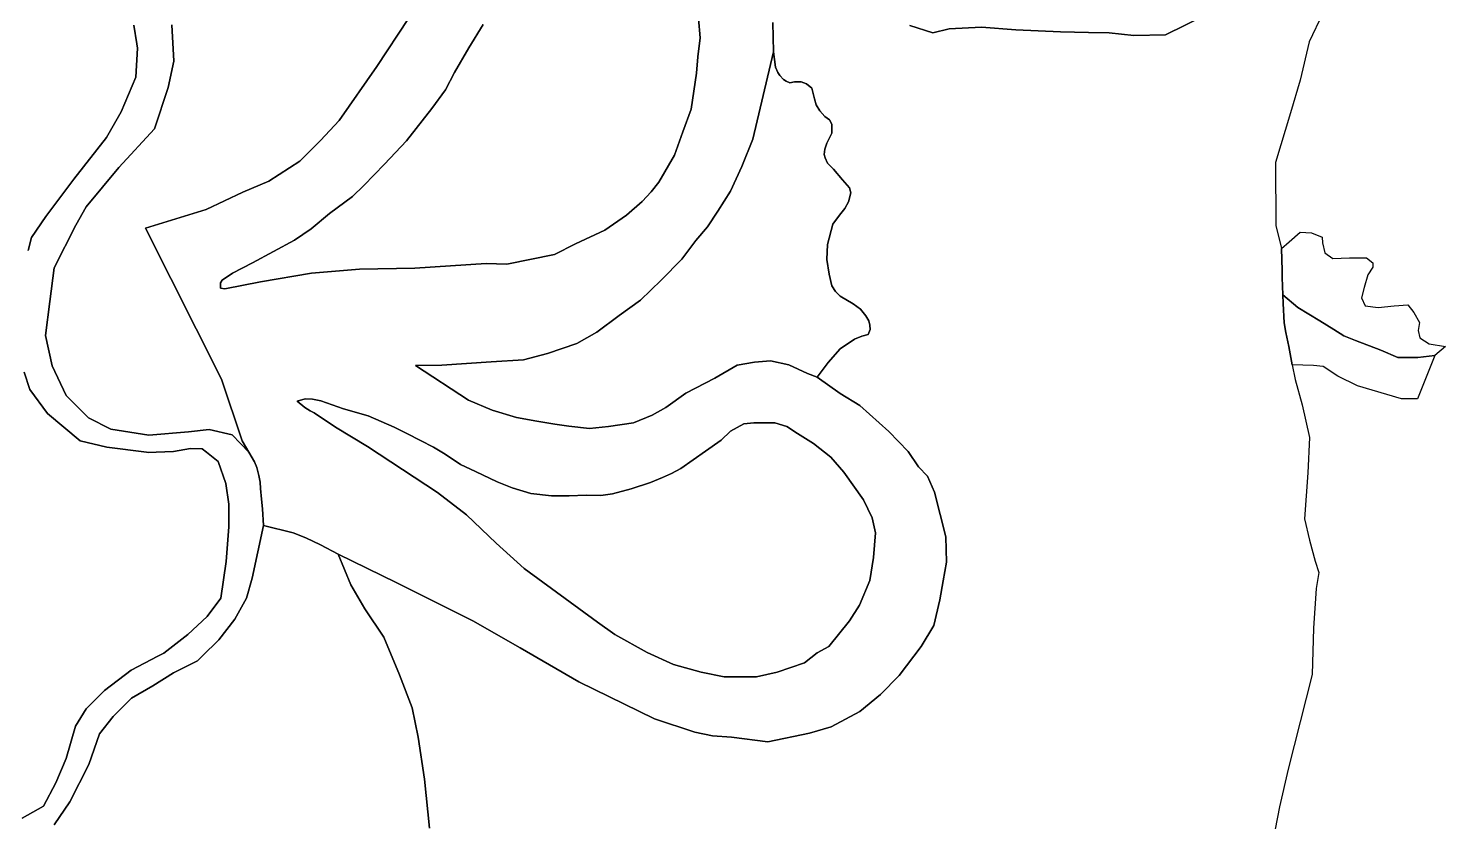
# Model space of a CAD drawing. Header units: inches. Extents: x 288635 to 1232953, y 676945 to 1655780.
# Drawn here: x 529630 to 549600, y 1188716 to 1199889 of the extents above; entities that cross this region are included whole.
import ezdxf

# ---------------------------------------------------------------- set-up
doc = ezdxf.new("R2010")
doc.units = ezdxf.units.IN
doc.header["$MEASUREMENT"] = 0

msp = doc.modelspace()

# ---------------------------------------------------------------- linework, layer by layer
at = {"color": 1}
for points in [[(534984.733, 1200028.2407), (534538.2477, 1199350.2445), (534008.4062, 1198589.9947), (533744.4961, 1198308.4456), (533453.209, 1198017.4812), (533017.8152, 1197735.7558), (532653.0877, 1197580.84), (532133.4272, 1197339.0626), (531280.8235, 1197076.2785), (532353.4336, 1194948.3396), (532642.8887, 1194077.1772), (532737.6884, 1193920.0312), (532500.0074, 1194163.7748), (532176.1568, 1194239.975), (531884.0562, 1194208.2249), (531325.2551, 1194157.4248), (530792.1447, 1194246.0718), (530477.1841, 1194403.5521), (530162.2235, 1194718.5127), (529964.1031, 1195135.0736), (529872.6629, 1195561.7944), (529933.623, 1196044.3954), (529994.5831, 1196516.8363), (530299.3837, 1197116.2775), (530446.704, 1197375.358), (530903.9049, 1197929.0792), (531406.826, 1198472.6402), (531599.8663, 1199056.8414), (531681.1465, 1199427.6822), (531650.6664, 1199940.7632)], [(540119.6443, 1199969.7677), (540129.1299, 1199557.605), (539839.0537, 1198326.8053), (539682.6824, 1197944.5997), (539523.9321, 1197595.349), (539346.1317, 1197315.9485), (539200.0814, 1197093.698), (539034.9811, 1196903.1977), (538838.1307, 1196636.4971), (538546.0301, 1196344.3965), (538253.9295, 1196058.646), (537955.4789, 1195842.7455), (537637.9783, 1195607.7951), (537358.5777, 1195449.0448), (536945.8269, 1195309.3445), (536608.3929, 1195221.0297), (536151.9433, 1195190.6797), (535802.9688, 1195167.4759), (535453.5739, 1195144.2441), (535083.2012, 1195141.7268), (535831.2659, 1194650.2397), (536164.7753, 1194509.2429), (536507.676, 1194407.6427), (536793.4266, 1194356.8426), (537047.4271, 1194312.3925), (537244.2775, 1194286.9924), (537536.3781, 1194255.2424), (537803.0786, 1194280.6424), (538158.6793, 1194331.4425), (538419.0298, 1194439.3927), (538613.5318, 1194550.8731), (538895.2808, 1194750.5434), (539301.6816, 1194960.0938), (539619.1822, 1195144.2441), (539860.4827, 1195188.6942), (540089.0832, 1195207.7443), (540343.0837, 1195150.5942), (540609.7842, 1195029.9439), (540745.9159, 1194975.3331), (541066.9851, 1194744.1933), (541346.3857, 1194579.093), (541753.5105, 1194211.676), (542025.8371, 1193931.3917), (542171.8873, 1193715.4913), (542298.8876, 1193582.141), (542398.2799, 1193356.1852), (542556.4438, 1192728.6885), (542565.5881, 1192369.2886), (542521.138, 1192108.9381), (542470.3379, 1191842.2375), (542387.7878, 1191480.2868), (542209.9874, 1191181.8362), (541898.8368, 1190775.4354), (541638.4863, 1190508.7349), (541346.3857, 1190267.4344), (540939.9849, 1190051.534), (540635.1843, 1189962.6338), (540050.9831, 1189841.9835), (539536.6321, 1189905.4837), (539269.9315, 1189924.5337), (539022.281, 1189975.3338), (538450.7799, 1190165.8342), (537383.9778, 1190686.5352), (536558.4761, 1191162.7862), (535891.7248, 1191543.7869), (534812.2226, 1192083.538), (533996.2217, 1192481.4195), (533746.5361, 1192616.2889), (533541.4836, 1192715.5079), (533362.8895, 1192781.6538), (532941.0498, 1192889.2739), (532928.1888, 1193123.6338), (532914.9596, 1193255.9257), (532899.0845, 1193409.3843), (532896.8214, 1193497.2808), (532878.701, 1193591.2804), (532848.8136, 1193703.0724), (532814.4177, 1193782.4476), (532737.6884, 1193920.0312), (532642.8887, 1194077.1772), (532353.4336, 1194948.3396), (531280.8235, 1197076.2785), (532133.4272, 1197339.0626), (532653.0877, 1197580.84), (533017.8152, 1197735.7558), (533453.209, 1198017.4812), (533744.4961, 1198308.4456), (534008.4062, 1198589.9947), (534538.2477, 1199350.2445), (534984.733, 1200028.2407)], [(536036.4538, 1199944.8968), (535835.3701, 1199616.8128), (535634.2864, 1199267.5621), (535507.2861, 1199024.1449), (535316.7857, 1198759.5611), (534956.9517, 1198304.4768), (534650.0344, 1197976.3928), (534356.2132, 1197677.464), (534194.9502, 1197521.3086), (533872.1216, 1197281.5445), (533612.8657, 1197066.2244), (533381.6736, 1196904.3756), (532786.3057, 1196588.9151), (532508.4926, 1196443.3939), (532361.9132, 1196342.3229), (532336.5131, 1196304.2228), (532336.5131, 1196231.7268), (532336.5131, 1196231.7268), (532400.0132, 1196221.6727), (532903.1147, 1196320.7038), (533619.7448, 1196443.3939), (534294.4337, 1196496.3107), (535074.9561, 1196509.5399), (536078.7873, 1196579.39), (536373.4749, 1196566.0652), (537041.8725, 1196706.3903), (537338.2064, 1196854.5573), (537750.9573, 1197045.0576), (538058.6777, 1197255.8212), (538277.4247, 1197450.263), (538407.1252, 1197584.8087), (538514.5073, 1197721.4974), (538735.2092, 1198103.3931), (538851.6261, 1198431.4771), (538968.043, 1198748.9777), (539042.1265, 1199256.9787), (539063.2932, 1199489.8125), (539095.0433, 1199754.3964), (539073.8766, 1200029.5636)], [(539073.8766, 1200029.5636), (539095.0433, 1199754.3964), (539063.2932, 1199489.8125), (539042.1265, 1199256.9787), (538968.043, 1198748.9777), (538851.6261, 1198431.4771), (538735.2092, 1198103.3931), (538514.5073, 1197721.4974), (538407.1252, 1197584.8087), (538277.4247, 1197450.263), (538058.6777, 1197255.8212), (537750.9573, 1197045.0576), (537338.2064, 1196854.5573), (537041.8725, 1196706.3903), (537041.8725, 1196706.3903), (536373.4749, 1196566.0652), (536078.7873, 1196579.39), (535074.9561, 1196509.5399), (534294.4337, 1196496.3107), (533619.7448, 1196443.3939), (532903.1147, 1196320.7038), (532400.0132, 1196221.6727), (532336.5131, 1196231.7268), (532336.5131, 1196304.2228), (532361.9132, 1196342.3229), (532508.4926, 1196443.3939), (532786.3057, 1196588.9151), (533381.6736, 1196904.3756), (533612.8657, 1197066.2244), (533872.1216, 1197281.5445), (534194.9502, 1197521.3086), (534356.2132, 1197677.464), (534650.0344, 1197976.3928), (534956.9517, 1198304.4768), (535316.7857, 1198759.5611), (535507.2861, 1199024.1449), (535634.2864, 1199267.5621), (535835.3701, 1199616.8128), (536036.4538, 1199944.8968)], [(542047.9181, 1199931.8955), (542376.0021, 1199826.0619), (542603.5443, 1199884.2704), (543058.6285, 1199905.4371), (543545.4628, 1199868.3954), (544175.1724, 1199841.937), (544567.9265, 1199832.8031), (544857.7988, 1199826.0619), (545207.0495, 1199789.0202), (545651.5504, 1199799.6036), (546207.1765, 1200069.4791)], [(546207.1765, 1200069.4791), (545651.5504, 1199799.6036), (545207.0495, 1199789.0202), (544857.7988, 1199826.0619), (544567.9265, 1199832.8031), (544175.1724, 1199841.937), (543545.4628, 1199868.3954), (543058.6285, 1199905.4371), (542603.5443, 1199884.2704), (542376.0021, 1199826.0619), (542047.9181, 1199931.8955)], [(547868.7631, 1200101.2292), (547678.2627, 1199699.0617), (547551.2625, 1199159.3106), (547413.6789, 1198698.9347), (547201.6474, 1198001.6892), (547205.402, 1197112.9106), (547286.6822, 1196787.7899), (547294.4304, 1196477.8596), (547294.4305, 1196477.8556), (547296.8422, 1196381.3891), (547306.6565, 1196134.0676), (547311.3896, 1196014.7945), (547322.2422, 1195741.3078), (547348.8188, 1195606.3805), (547348.8249, 1195606.3497), (547388.2824, 1195406.0271), (547439.1404, 1195148.9119), (547479.7226, 1194943.7462), (547576.2428, 1194588.1455), (547682.923, 1194125.8646), (547657.5229, 1193628.0236), (547611.8028, 1192982.8623), (547682.923, 1192678.0617), (547759.1231, 1192383.4211), (547815.0032, 1192225.9408), (547774.3632, 1191997.3403), (547737.2387, 1191441.3103), (547719.6271, 1190789.6823), (547378.984, 1189455.4971), (547257.1587, 1188922.8014), (547165.7186, 1188440.2004)], [(529629.0595, 1196759.2314), (529674.5425, 1196943.5572), (529877.7429, 1197238.1978), (530268.9037, 1197766.5188), (530731.1846, 1198350.72), (530939.465, 1198711.4007), (531142.6654, 1199204.1617), (531168.0655, 1199610.5625), (531158.3051, 1199673.0292), (531117.2654, 1199935.6832)], [(531117.2654, 1199935.6832), (531158.3051, 1199673.0292), (531168.0655, 1199610.5625), (531142.6654, 1199204.1617), (530939.465, 1198711.4007), (530731.1846, 1198350.72), (530268.9037, 1197766.5188), (529877.7429, 1197238.1978), (529674.5425, 1196943.5572), (529629.0595, 1196759.2314)], [(531650.6664, 1199940.7632), (531681.1465, 1199427.6822), (531599.8663, 1199056.8414), (531406.826, 1198472.6402), (530903.9049, 1197929.0792), (530446.704, 1197375.358), (530299.3837, 1197116.2775), (529994.5831, 1196516.8363), (529933.623, 1196044.3954), (529872.6629, 1195561.7944), (529964.1031, 1195135.0736), (530162.2235, 1194718.5127), (530477.1841, 1194403.5521), (530792.1447, 1194246.0718), (531325.2551, 1194157.4248), (531884.0562, 1194208.2249), (532176.1568, 1194239.975), (532500.0074, 1194163.7748), (532737.6884, 1193920.0312), (532814.4177, 1193782.4476), (532848.8136, 1193703.0724), (532878.701, 1193591.2804), (532896.8214, 1193497.2808), (532899.0845, 1193409.3843), (532914.9596, 1193255.9257), (532928.1888, 1193123.6338), (532941.0498, 1192889.2739), (532785.758, 1192144.4708), (532703.2078, 1191865.0702), (532538.1075, 1191566.6196), (532315.8571, 1191274.519), (532077.305, 1191045.9066), (532011.0565, 1190982.4185), (531674.5058, 1190810.9681), (531382.4052, 1190626.8177), (531083.9546, 1190455.3674), (530823.6041, 1190195.0169), (530633.1037, 1189953.7164), (530480.7034, 1189521.9155), (530214.0029, 1188994.8645), (529991.7524, 1188671.0138)], [(535283.9237, 1188623.3629), (535211.7598, 1189312.9293), (535120.5968, 1189907.2936), (535035.93, 1190320.0444), (534861.3046, 1190785.712), (534639.0542, 1191314.8797), (534369.1786, 1191711.7555), (534173.3866, 1192050.4229), (533996.2217, 1192481.4195), (534812.2226, 1192083.538), (535891.7248, 1191543.7869), (536558.4761, 1191162.7862), (537383.9778, 1190686.5352), (538450.7799, 1190165.8342), (539022.281, 1189975.3338), (539269.9315, 1189924.5337), (539536.6321, 1189905.4837), (540050.9831, 1189841.9835), (540635.1843, 1189962.6338), (540939.9849, 1190051.534), (541346.3857, 1190267.4344), (541638.4863, 1190508.7349), (541898.8368, 1190775.4354), (542209.9874, 1191181.8362), (542387.7878, 1191480.2868), (542470.3379, 1191842.2375), (542521.138, 1192108.9381), (542565.5881, 1192369.2886), (542556.4438, 1192728.6885), (542398.2799, 1193356.1852), (542298.8876, 1193582.141), (542171.8873, 1193715.4913), (542025.8371, 1193931.3917), (541753.5105, 1194211.676), (541346.3857, 1194579.093), (541066.9851, 1194744.1933), (540745.9159, 1194975.3331), (540900.0609, 1195183.9425), (541069.3945, 1195374.4429), (541270.4783, 1195512.0265), (541373.9306, 1195552.0227), (541461.2432, 1195578.4811), (541492.7287, 1195649.6101), (541487.7016, 1195708.1272), (541471.8266, 1195768.9815), (541429.2286, 1195840.1105), (541355.4097, 1195933.0235), (541249.3116, 1196009.4441), (541069.3945, 1196115.2777), (541003.5132, 1196184.3782), (540952.9776, 1196263.4446), (540912.7099, 1196425.0851), (540878.8942, 1196633.862), (540889.4775, 1196845.5291), (540963.561, 1197131.2797), (541058.8112, 1197258.28), (541132.8947, 1197353.5302), (541184.7531, 1197447.9866), (541216.5032, 1197574.9868), (541200.6281, 1197642.4557), (541101.1446, 1197755.6976), (540974.1443, 1197903.8646), (540888.6553, 1197988.6368), (540855.3462, 1198067.1128), (540843.4399, 1198114.7379), (540851.3774, 1198186.1756), (540878.8942, 1198274.282), (540952.9776, 1198411.8656), (540952.9776, 1198538.8659), (540918.8463, 1198598.9264), (540851.3774, 1198646.5515), (540779.9398, 1198729.8954), (540730.7272, 1198814.0331), (540706.7649, 1198897.9012), (540667.2271, 1199046.8669), (540593.4082, 1199106.9274), (540518.0018, 1199134.7087), (540426.7203, 1199134.7087), (540357.1455, 1199123.4407), (540307.096, 1199143.6571), (540267.97, 1199170.4275), (540220.3449, 1199225.9901), (540188.5949, 1199265.6777), (540158.0915, 1199344.6826), (540129.1299, 1199557.605), (540119.6443, 1199969.7677)], [(529540.9015, 1188766.264), (529845.7021, 1188931.3644), (530017.1525, 1189261.565), (530163.2028, 1189604.4657), (530296.553, 1190061.6666), (530442.6033, 1190302.9671), (530702.9538, 1190563.3176), (531077.6046, 1190849.0682), (531455.7415, 1191045.9066), (531541.1555, 1191090.3687), (531877.7062, 1191350.7192), (532150.7567, 1191604.7197), (532341.2571, 1191865.0702), (532417.4573, 1192379.4213), (532455.5573, 1192868.3722), (532455.5573, 1193185.8729), (532411.1073, 1193477.9735), (532303.157, 1193789.1241), (532139.5281, 1193920.0272), (532080.9066, 1193966.9244), (531915.8063, 1193973.2744), (531674.5058, 1193928.8244), (531432.5842, 1193920.0272), (531325.2551, 1193916.1243), (531294.987, 1193920.0272), (530736.2646, 1193992.0713), (530360.3439, 1194078.4315), (529898.0629, 1194464.5122), (529649.1424, 1194804.8729), (529572.9423, 1195048.7134)], [(529572.9423, 1195048.7134), (529649.1424, 1194804.8729), (529898.0629, 1194464.5122), (530360.3439, 1194078.4315), (530736.2646, 1193992.0713), (531294.987, 1193920.0272), (531325.2551, 1193916.1243), (531432.5842, 1193920.0272), (531674.5058, 1193928.8244), (531915.8063, 1193973.2744), (532080.9066, 1193966.9244), (532139.5281, 1193920.0272), (532303.157, 1193789.1241), (532411.1073, 1193477.9735), (532455.5573, 1193185.8729), (532455.5573, 1192868.3722), (532417.4573, 1192379.4213), (532341.2571, 1191865.0702), (532150.7567, 1191604.7197), (531877.7062, 1191350.7192), (531541.1555, 1191090.3687), (531455.7415, 1191045.9066), (531077.6046, 1190849.0682), (530702.9538, 1190563.3176), (530442.6033, 1190302.9671), (530296.553, 1190061.6666), (530163.2028, 1189604.4657), (530017.1525, 1189261.565), (529845.7021, 1188931.3644), (529540.9015, 1188766.264)], [(529991.7524, 1188671.0138), (530214.0029, 1188994.8645), (530480.7034, 1189521.9155), (530633.1037, 1189953.7164), (530823.6041, 1190195.0169), (531083.9546, 1190455.3674), (531382.4052, 1190626.8177), (531674.5058, 1190810.9681), (532011.0565, 1190982.4185), (532077.305, 1191045.9066), (532315.8571, 1191274.519), (532538.1075, 1191566.6196), (532703.2078, 1191865.0702), (532785.758, 1192144.4708), (532941.0498, 1192889.2739), (533362.8895, 1192781.6538), (533541.4836, 1192715.5079), (533746.5361, 1192616.2889), (533996.2217, 1192481.4195), (534173.3866, 1192050.4229), (534369.1786, 1191711.7555), (534639.0542, 1191314.8797), (534861.3046, 1190785.712), (535035.93, 1190320.0444), (535120.5968, 1189907.2936), (535211.7598, 1189312.9293), (535283.9237, 1188623.3629)]]:
    msp.add_lwpolyline(points, dxfattribs=at)
for points in [[(540307.096, 1199143.6571), (540357.1455, 1199123.4407), (540426.7203, 1199134.7087), (540518.0018, 1199134.7087), (540593.4082, 1199106.9274), (540667.2271, 1199046.8669), (540706.7649, 1198897.9012), (540730.7272, 1198814.0331), (540779.9398, 1198729.8954), (540851.3774, 1198646.5515), (540918.8463, 1198598.9264), (540952.9776, 1198538.8659), (540952.9776, 1198411.8656), (540878.8942, 1198274.282), (540851.3774, 1198186.1756), (540843.4399, 1198114.7379), (540855.3462, 1198067.1128), (540888.6553, 1197988.6368), (540974.1443, 1197903.8646), (541101.1446, 1197755.6976), (541200.6281, 1197642.4557), (541216.5032, 1197574.9868), (541184.7531, 1197447.9866), (541132.8947, 1197353.5302), (541058.8112, 1197258.28), (540963.561, 1197131.2797), (540889.4775, 1196845.5291), (540878.8942, 1196633.862), (540912.7099, 1196425.0851), (540952.9776, 1196263.4446), (541003.5132, 1196184.3782), (541069.3945, 1196115.2777), (541249.3116, 1196009.4441), (541355.4097, 1195933.0235), (541429.2286, 1195840.1105), (541471.8266, 1195768.9815), (541487.7016, 1195708.1272), (541492.7287, 1195649.6101), (541461.2432, 1195578.4811), (541373.9306, 1195552.0227), (541270.4783, 1195512.0265), (541069.3945, 1195374.4429), (540900.0609, 1195183.9425), (540745.9159, 1194975.3331), (540609.7842, 1195029.9439), (540343.0837, 1195150.5942), (540089.0832, 1195207.7443), (539860.4827, 1195188.6942), (539619.1822, 1195144.2441), (539301.6816, 1194960.0938), (538895.2808, 1194750.5434), (538613.5318, 1194550.8731), (538419.0298, 1194439.3927), (538158.6793, 1194331.4425), (537803.0786, 1194280.6424), (537536.3781, 1194255.2424), (537244.2775, 1194286.9924), (537047.4271, 1194312.3925), (536793.4266, 1194356.8426), (536507.676, 1194407.6427), (536164.7753, 1194509.2429), (535831.2659, 1194650.2397), (535083.2012, 1195141.7268), (535453.5739, 1195144.2441), (535802.9688, 1195167.4759), (536151.9433, 1195190.6797), (536608.3929, 1195221.0297), (536945.8269, 1195309.3445), (537358.5777, 1195449.0448), (537637.9783, 1195607.7951), (537955.4789, 1195842.7455), (538253.9295, 1196058.646), (538546.0301, 1196344.3965), (538838.1307, 1196636.4971), (539034.9811, 1196903.1977), (539200.0814, 1197093.698), (539346.1317, 1197315.9485), (539523.9321, 1197595.349), (539682.6824, 1197944.5997), (539839.0537, 1198326.8053), (540129.1299, 1199557.605), (540158.0915, 1199344.6826), (540188.5949, 1199265.6777), (540220.3449, 1199225.9901), (540267.97, 1199170.4275), (540307.096, 1199143.6571)], [(547897.4123, 1196729.7578), (548011.1833, 1196647.7368), (548244.0171, 1196655.6744), (548482.1426, 1196658.3202), (548572.1011, 1196586.8826), (548573.477, 1196524.4408), (548502.3568, 1196417.7606), (548451.5567, 1196239.9602), (548415.9967, 1196092.6399), (548466.7968, 1195980.8797), (548649.6771, 1195955.4796), (548873.1976, 1195980.8797), (549066.238, 1195996.1197), (549152.5981, 1195889.4395), (549228.7983, 1195747.1992), (549213.5583, 1195635.439), (549234.5979, 1195532.1543), (549365.9586, 1195447.4786), (549599.639, 1195406.8385), (549448.544, 1195281.7786), (549206.926, 1195253.6268), (548927.5255, 1195253.6268), (548687.5673, 1195357.1873), (548328.4037, 1195495.0674), (548162.8992, 1195558.6033), (548022.4738, 1195647.7258), (547828.6862, 1195770.7152), (547515.2826, 1195959.7482), (547306.6565, 1196134.0676), (547296.8422, 1196381.3891), (547294.4305, 1196477.8556), (547294.4304, 1196477.8596), (547286.6822, 1196787.7899), (547394.5695, 1196881.8869), (547550.8074, 1197018.1543), (547709.5577, 1197010.2167), (547857.7247, 1196949.3625), (547865.6622, 1196869.9873), (547897.4123, 1196729.7578)], [(548687.5673, 1195357.1873), (548927.5255, 1195253.6268), (549206.926, 1195253.6268), (549448.544, 1195281.7786), (549202.481, 1194673.2357), (548978.3256, 1194669.4257), (548358.5643, 1194852.306), (548079.1638, 1194989.4663), (547875.9634, 1195126.6266), (547738.8031, 1195141.8666), (547439.1404, 1195148.9119), (547388.2824, 1195406.0271), (547348.8249, 1195606.3497), (547348.8188, 1195606.3805), (547322.2422, 1195741.3078), (547311.3896, 1196014.7945), (547306.6565, 1196134.0676), (547515.2826, 1195959.7482), (547828.6862, 1195770.7152), (548022.4738, 1195647.7258), (548162.8992, 1195558.6033), (548328.4037, 1195495.0674), (548687.5673, 1195357.1873)], [(539110.0919, 1190820.2055), (539434.2072, 1190754.0595), (539890.6143, 1190754.0595), (540182.9074, 1190823.123), (540565.3032, 1190952.4974), (540743.8973, 1191091.4039), (540909.2622, 1191184.0083), (541200.9777, 1191543.2083), (541339.81, 1191763.0261), (541484.7321, 1192110.0518), (541538.2479, 1192437.715), (541564.1073, 1192784.7406), (541517.8051, 1192996.4077), (541398.7424, 1193247.7624), (541120.9293, 1193638.0236), (540935.7206, 1193849.6907), (540690.9805, 1194041.514), (540466.6832, 1194183.9685), (540315.7124, 1194282.2853), (540146.3787, 1194335.2021), (539850.0448, 1194335.2021), (539712.4612, 1194319.327), (539521.9608, 1194213.4935), (539392.2807, 1194088.0391), (539173.2215, 1193935.2954), (538996.1382, 1193811.8203), (538823.6933, 1193691.5795), (538691.1675, 1193620.8256), (538564.1672, 1193562.6172), (538394.8336, 1193493.8254), (538124.958, 1193403.8669), (537860.3742, 1193335.0751), (537696.3322, 1193308.6167), (537489.9568, 1193313.9084), (537247.6455, 1193302.9271), (537003.1224, 1193303.325), (536712.0802, 1193337.0594), (536447.4963, 1193419.7419), (536235.8292, 1193502.4244), (535928.2505, 1193647.9455), (535719.8907, 1193747.1644), (535501.609, 1193892.6856), (535339.5514, 1193991.9045), (535153.9577, 1194083.7591), (534964.461, 1194181.0682), (534783.9253, 1194269.7176), (534417.6089, 1194432.8335), (534068.3582, 1194528.0837), (533750.8576, 1194644.5006), (533632.324, 1194666.7256), (533529.6655, 1194669.9007), (533417.4819, 1194637.0923), (533525.4322, 1194547.1337), (533600.574, 1194501.6253), (533655.6074, 1194475.1669), (533959.361, 1194270.1285), (534407.0256, 1193998.916), (535392.6887, 1193353.5959), (535802.7937, 1193036.0953), (536219.5132, 1192639.2195), (536616.988, 1192278.9647), (537648.8651, 1191524.9007), (537893.0062, 1191349.3732), (538349.4133, 1191098.0185), (538720.4297, 1190929.587), (539110.0919, 1190820.2055)], [(537003.1224, 1193303.325), (537247.6455, 1193302.9271), (537489.9568, 1193313.9084), (537696.3322, 1193308.6167), (537860.3742, 1193335.0751), (538124.958, 1193403.8669), (538394.8336, 1193493.8254), (538564.1672, 1193562.6172), (538691.1675, 1193620.8256), (538823.6933, 1193691.5795), (538996.1382, 1193811.8203), (539173.2215, 1193935.2954), (539392.2807, 1194088.0391), (539521.9608, 1194213.4935), (539712.4612, 1194319.327), (539850.0448, 1194335.2021), (540146.3787, 1194335.2021), (540315.7124, 1194282.2853), (540466.6832, 1194183.9685), (540690.9805, 1194041.514), (540935.7206, 1193849.6907), (541120.9293, 1193638.0236), (541398.7424, 1193247.7624), (541517.8051, 1192996.4077), (541564.1073, 1192784.7406), (541538.2479, 1192437.715), (541484.7321, 1192110.0518), (541339.81, 1191763.0261), (541200.9777, 1191543.2083), (540909.2622, 1191184.0083), (540743.8973, 1191091.4039), (540565.3032, 1190952.4974), (540182.9074, 1190823.123), (539890.6143, 1190754.0595), (539434.2072, 1190754.0595), (539110.0919, 1190820.2055), (538720.4297, 1190929.587), (538349.4133, 1191098.0185), (537893.0062, 1191349.3732), (537648.8651, 1191524.9007), (536616.988, 1192278.9647), (536219.5132, 1192639.2195), (535802.7937, 1193036.0953), (535392.6887, 1193353.5959), (534407.0256, 1193998.916), (533959.361, 1194270.1285), (533655.6074, 1194475.1669), (533600.574, 1194501.6253), (533525.4322, 1194547.1337), (533417.4819, 1194637.0923), (533529.6655, 1194669.9007), (533632.324, 1194666.7256), (533750.8576, 1194644.5006), (534068.3582, 1194528.0837), (534417.6089, 1194432.8335), (534783.9253, 1194269.7176), (534964.461, 1194181.0682), (535153.9577, 1194083.7591), (535339.5514, 1193991.9045), (535501.609, 1193892.6856), (535719.8907, 1193747.1644), (535928.2505, 1193647.9455), (536235.8292, 1193502.4244), (536447.4963, 1193419.7419), (536712.0802, 1193337.0594), (537003.1224, 1193303.325)]]:
    msp.add_lwpolyline(points, close=True, dxfattribs=at)

doc.saveas('drawing.dxf')
